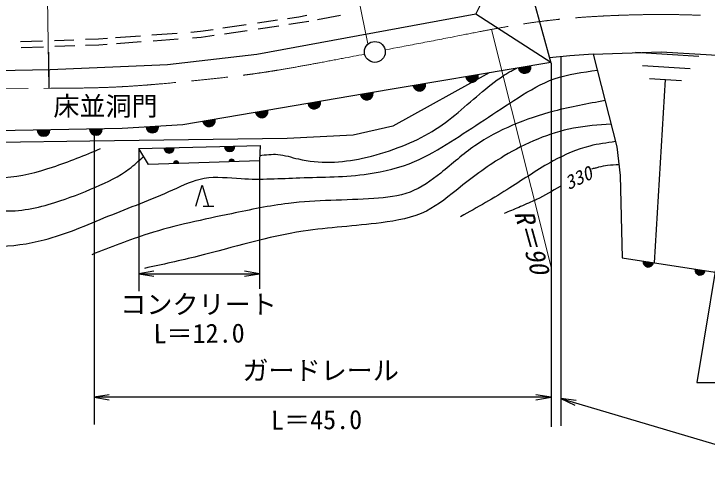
# Model space of a CAD drawing. Units: millimetres, scale not verified. Extents: x 40000 to 680000, y 20000 to 380000.
# Drawn here: x 330906 to 397339, y 262136 to 306060 of the extents above; entities that cross this region are included whole.
import ezdxf
from ezdxf.enums import TextEntityAlignment as Align

# ---------------------------------------------------------------- set-up
doc = ezdxf.new("R2010")
doc.units = ezdxf.units.MM
doc.header["$LTSCALE"] = 1000
doc.linetypes.add('CHAIN', pattern=[18.5, 12, -1.5, 3.5, -1.5])
for name, color, linetype, lineweight in [('M-BGD', 7, 'Continuous', 25), ('M-BMK', 2, 'CHAIN', 13), ('M-BMK-SRVR', 3, 'Continuous', 25), ('M-STR-HTXT', 7, 'Continuous', 25), ('M-STR-STR3', 7, 'Continuous', 25)]:
    doc.layers.add(name, color=color, linetype=linetype, lineweight=lineweight)
doc.layers.add('M-STR-STR1', color=1, linetype='Continuous')
doc.styles.add('ＭＳ ゴシック', font='')
doc.styles.get('ＭＳ ゴシック').set_extended_font_data('MS Gothic')

# ---------------------------------------------------------------- blocks, each defined once
blk = doc.blocks.new('open_arrow')
at = {"color": 0, "linetype": 'Continuous', "lineweight": -2}
blk.add_lwpolyline([(7.5, 1.25), (0, 0), (7.5, -1.25)], dxfattribs=at)

msp = doc.modelspace()

# ---------------------------------------------------------------- linework, layer by layer
at = {"layer": 'M-BGD'}
for p, q in [((375168, 306040), (378969, 313607)), ((378985, 313547), (382374, 301359)), ((375168, 306040), (354175, 302151)), ((357127, 305621), (358223, 305782)), ((358223, 305782), (358977, 305920)), ((362197, 305894), (360009, 305497)), ((382367, 301384), (375168, 306040)), ((350937, 304708), (353174, 305038)), ((354243, 305195), (356167, 305479)), ((358320, 305190), (357259, 305034)), ((359156, 305342), (358320, 305190)), ((347871, 304322), (348780, 304390)), ((348780, 304390), (350004, 304570)), ((353276, 304446), (351087, 304124)), ((356312, 304894), (354322, 304601)), ((337776, 303622), (339031, 303665)), ((339031, 303665), (339869, 303728)), ((340657, 303786), (343046, 303964)), ((344127, 304044), (346549, 304224)), ((346649, 303630), (344242, 303451)), ((348846, 303793), (348034, 303733)), ((350108, 303979), (348846, 303793)), ((331535, 303404), (333665, 303478)), ((334801, 303518), (336654, 303582)), ((336740, 302985), (334821, 302918)), ((339063, 303066), (337771, 303021)), ((339860, 303125), (339063, 303066)), ((343107, 303367), (340729, 303190)), ((333735, 302880), (331604, 302806)), ((334217, 302381), (334263, 298925)), ((386419, 302211), (392947, 302425)), ((390460, 302377), (396540, 302007)), ((392947, 302425), (398848, 302068)), ((354175, 302151), (345644, 301179)), ((384194, 302051), (382238, 301849)), ((386419, 302211), (384194, 302051)), ((386419, 302211), (388677, 293304)), ((345644, 301179), (334374, 300693)), ((382367, 301384), (364490, 298405)), ((391150, 301117), (395710, 300837)), ((334374, 300693), (315988, 300383)), ((376455, 300399), (367220, 295283)), ((391830, 299857), (394870, 299667)), ((392291, 282199), (393350, 299767)), ((364490, 298405), (347092, 295421)), ((341276, 295067), (311174, 294487)), ((347092, 295421), (341276, 295067)), ((367220, 295283), (363420, 294442)), ((363420, 294442), (357096, 294122)), ((338201, 293858), (324050, 293675)), ((357096, 294122), (338201, 293858)), ((342878, 293150), (354499, 293436)), ((343792, 291626), (342878, 293150)), ((354499, 293436), (354442, 291969)), ((388677, 293304), (389005, 290554)), ((354442, 291969), (343792, 291626)), ((389005, 290554), (389210, 282674)), ((348355, 287626), (348955, 289626)), ((348955, 289626), (349555, 287626)), ((349055, 287626), (350055, 287626)), ((389210, 282674), (433949, 275779))]:
    msp.add_line(p, q, dxfattribs=at)
for centre, radius, start, end in [((379847, 300959), 600, 189.59548, 9.59548), ((379847, 300959), 550, 189.59548, 9.59548), ((379847, 300959), 500, 189.59548, 9.59548), ((379847, 300959), 450, 189.59548, 9.59548), ((379847, 300959), 400, 189.59548, 9.59548), ((379847, 300959), 350, 189.59548, 9.59548), ((379847, 300959), 300, 189.59548, 9.59548), ((379847, 300959), 250, 189.59548, 9.59548), ((379847, 300959), 200, 189.59548, 9.59548), ((379847, 300959), 150, 189.59548, 9.59548), ((379847, 300959), 100, 189.59548, 9.59548), ((379847, 300959), 50, 189.59548, 9.59548), ((374808, 300107), 600, 189.59548, 9.59548), ((374808, 300107), 550, 189.59548, 9.59548), ((374808, 300107), 500, 189.59548, 9.59548), ((374808, 300107), 450, 189.59548, 9.59548), ((374808, 300107), 400, 189.59548, 9.59548), ((374808, 300107), 350, 189.59548, 9.59548), ((374808, 300107), 300, 189.59548, 9.59548), ((374808, 300107), 250, 189.59548, 9.59548), ((374808, 300107), 200, 189.59548, 9.59548), ((374808, 300107), 150, 189.59548, 9.59548), ((374808, 300107), 100, 189.59548, 9.59548), ((374808, 300107), 50, 189.59548, 9.59548), ((369769, 299255), 600, 189.59548, 9.59548), ((369769, 299255), 550, 189.59548, 9.59548), ((369769, 299255), 500, 189.59548, 9.59548), ((369769, 299255), 450, 189.59548, 9.59548), ((369769, 299255), 400, 189.59548, 9.59548), ((369769, 299255), 350, 189.59548, 9.59548), ((369769, 299255), 300, 189.59548, 9.59548), ((369769, 299255), 250, 189.59548, 9.59548), ((369769, 299255), 200, 189.59548, 9.59548), ((369769, 299255), 150, 189.59548, 9.59548), ((369769, 299255), 100, 189.59548, 9.59548), ((369769, 299255), 50, 189.59548, 9.59548), ((364729, 298403), 600, 189.59548, 9.59548), ((364729, 298403), 550, 189.59548, 9.59548), ((364729, 298403), 500, 189.59548, 9.59548), ((364729, 298403), 450, 189.59548, 9.59548), ((364729, 298403), 400, 189.59548, 9.59548), ((364729, 298403), 350, 189.59548, 9.59548), ((364729, 298403), 300, 189.59548, 9.59548), ((364729, 298403), 250, 189.59548, 9.59548), ((364729, 298403), 200, 189.59548, 9.59548), ((364729, 298403), 150, 189.59548, 9.59548), ((364729, 298403), 100, 189.59548, 9.59548), ((364729, 298403), 50, 189.59548, 9.59548), ((359690, 297551), 600, 189.59548, 9.59548), ((359690, 297551), 550, 189.59548, 9.59548), ((359690, 297551), 500, 189.59548, 9.59548), ((359690, 297551), 450, 189.59548, 9.59548), ((359690, 297551), 400, 189.59548, 9.59548), ((359690, 297551), 350, 189.59548, 9.59548), ((359690, 297551), 300, 189.59548, 9.59548), ((359690, 297551), 250, 189.59548, 9.59548), ((359690, 297551), 200, 189.59548, 9.59548), ((359690, 297551), 150, 189.59548, 9.59548), ((359690, 297551), 100, 189.59548, 9.59548), ((359690, 297551), 50, 189.59548, 9.59548), ((354651, 296699), 600, 189.59548, 9.59548), ((354651, 296699), 550, 189.59548, 9.59548), ((354651, 296699), 500, 189.59548, 9.59548), ((354651, 296699), 450, 189.59548, 9.59548), ((354651, 296699), 400, 189.59548, 9.59548), ((354651, 296699), 350, 189.59548, 9.59548), ((354651, 296699), 300, 189.59548, 9.59548), ((354651, 296699), 250, 189.59548, 9.59548), ((354651, 296699), 200, 189.59548, 9.59548), ((354651, 296699), 150, 189.59548, 9.59548), ((354651, 296699), 100, 189.59548, 9.59548), ((354651, 296699), 50, 189.59548, 9.59548), ((349612, 295847), 600, 189.59548, 9.59548), ((349612, 295847), 550, 189.59548, 9.59548), ((349612, 295847), 500, 189.59548, 9.59548), ((349612, 295847), 450, 189.59548, 9.59548), ((349612, 295847), 400, 189.59548, 9.59548), ((349612, 295847), 350, 189.59548, 9.59548), ((349612, 295847), 300, 189.59548, 9.59548), ((349612, 295847), 250, 189.59548, 9.59548), ((349612, 295847), 200, 189.59548, 9.59548), ((349612, 295847), 150, 189.59548, 9.59548), ((349612, 295847), 100, 189.59548, 9.59548), ((349612, 295847), 50, 189.59548, 9.59548), ((338767, 295019), 600, 181.10337, 1.10337), ((338767, 295019), 550, 181.10337, 1.10337), ((338767, 295019), 500, 181.10337, 1.10337), ((338767, 295019), 450, 181.10337, 1.10337), ((338767, 295019), 400, 181.10337, 1.10337), ((338767, 295019), 350, 181.10337, 1.10337), ((338767, 295019), 300, 181.10337, 1.10337), ((338767, 295019), 250, 181.10337, 1.10337), ((338767, 295019), 200, 181.10337, 1.10337), ((338767, 295019), 150, 181.10337, 1.10337), ((338767, 295019), 100, 181.10337, 1.10337), ((338767, 295019), 50, 181.10337, 1.10337), ((344184, 295244), 600, 183.48327, 3.48327), ((344184, 295244), 550, 183.48327, 3.48327), ((344184, 295244), 500, 183.48327, 3.48327), ((344184, 295244), 450, 183.48327, 3.48327), ((344184, 295244), 400, 183.48327, 3.48327), ((344184, 295244), 350, 183.48327, 3.48327), ((344184, 295244), 300, 183.48327, 3.48327), ((344184, 295244), 250, 183.48327, 3.48327), ((344184, 295244), 200, 183.48327, 3.48327), ((344184, 295244), 150, 183.48327, 3.48327), ((344184, 295244), 100, 183.48327, 3.48327), ((344184, 295244), 50, 183.48327, 3.48327), ((333750, 294922), 600, 181.10337, 1.10337), ((333750, 294922), 550, 181.10337, 1.10337), ((333750, 294922), 500, 181.10337, 1.10337), ((333750, 294922), 450, 181.10337, 1.10337), ((333750, 294922), 400, 181.10337, 1.10337), ((333750, 294922), 350, 181.10337, 1.10337), ((333750, 294922), 300, 181.10337, 1.10337), ((333750, 294922), 250, 181.10337, 1.10337), ((333750, 294922), 200, 181.10337, 1.10337), ((333750, 294922), 150, 181.10337, 1.10337), ((333750, 294922), 100, 181.10337, 1.10337), ((333750, 294922), 50, 181.10337, 1.10337), ((345783, 293222), 500, 181.40863, 1.40863), ((345783, 293222), 500, 181.40863, 1.40863), ((345783, 293222), 450, 181.40863, 1.40863), ((345783, 293222), 400, 181.40863, 1.40863), ((345783, 293222), 350, 181.40863, 1.40863), ((345783, 293222), 300, 181.40863, 1.40863), ((345783, 293222), 250, 181.40863, 1.40863), ((345783, 293222), 200, 181.40863, 1.40863), ((345783, 293222), 150, 181.40863, 1.40863), ((345783, 293222), 100, 181.40863, 1.40863), ((345783, 293222), 50, 181.40863, 1.40863), ((351594, 293364), 500, 181.40863, 1.40863), ((351594, 293364), 500, 181.40863, 1.40863), ((351594, 293364), 450, 181.40863, 1.40863), ((351594, 293364), 400, 181.40863, 1.40863), ((351594, 293364), 350, 181.40863, 1.40863), ((351594, 293364), 300, 181.40863, 1.40863), ((351594, 293364), 250, 181.40863, 1.40863), ((351594, 293364), 200, 181.40863, 1.40863), ((351594, 293364), 150, 181.40863, 1.40863), ((351594, 293364), 100, 181.40863, 1.40863), ((351594, 293364), 50, 181.40863, 1.40863), ((346455, 291712), 250, 1.84431, 181.84431), ((346455, 291712), 200, 1.84431, 181.84431), ((346455, 291712), 150, 1.84431, 181.84431), ((346455, 291712), 100, 1.84431, 181.84431), ((346455, 291712), 50, 1.84431, 181.84431), ((351779, 291883), 250, 1.84431, 181.84431), ((351779, 291883), 200, 1.84431, 181.84431), ((351779, 291883), 150, 1.84431, 181.84431), ((351779, 291883), 100, 1.84431, 181.84431), ((351779, 291883), 50, 1.84431, 181.84431), ((391696, 282291), 500, 171.23804, 351.23804), ((391696, 282291), 500, 171.23804, 351.23804), ((391696, 282291), 450, 171.23804, 351.23804), ((391696, 282291), 400, 171.23804, 351.23804), ((391696, 282291), 350, 171.23804, 351.23804), ((391696, 282291), 300, 171.23804, 351.23804), ((391696, 282291), 250, 171.23804, 351.23804), ((391696, 282291), 200, 171.23804, 351.23804), ((391696, 282291), 150, 171.23804, 351.23804), ((391696, 282291), 100, 171.23804, 351.23804), ((391696, 282291), 50, 171.23804, 351.23804), ((396667, 281525), 500, 171.23804, 351.23804), ((396667, 281525), 500, 171.23804, 351.23804), ((396667, 281525), 450, 171.23804, 351.23804), ((396667, 281525), 400, 171.23804, 351.23804), ((396667, 281525), 350, 171.23804, 351.23804), ((396667, 281525), 300, 171.23804, 351.23804), ((396667, 281525), 250, 171.23804, 351.23804), ((396667, 281525), 200, 171.23804, 351.23804), ((396667, 281525), 150, 171.23804, 351.23804), ((396667, 281525), 100, 171.23804, 351.23804), ((396667, 281525), 50, 171.23804, 351.23804)]:
    msp.add_arc(centre, radius, start, end, dxfattribs=at)
for points, knots in [([(311596, 283946), (311632, 284387), (311667, 284827), (311883, 285137), (312172, 285550), (312783, 285730), (313361, 285834), (314392, 286020), (315319, 285962), (316275, 285916), (317491, 285858), (318755, 285820), (319969, 285588), (321492, 285297), (322936, 284702), (324443, 284316), (327476, 283539), (330764, 283612), (333801, 284398), (335916, 284945), (337909, 285838), (339916, 286655), (341991, 287500), (344080, 288263), (346155, 289200), (347139, 289644), (348120, 290127), (349151, 290308), (350291, 290508), (351493, 290339), (352681, 290267), (354574, 290153), (356434, 290285), (358304, 290349), (360492, 290425), (362694, 290409), (364871, 290719), (366390, 290935), (367897, 291310), (369304, 291909), (370509, 292422), (371642, 293098), (372752, 293797), (374938, 295173), (377039, 296637), (379237, 298024), (380342, 298722), (381472, 299400), (382684, 299830), (384001, 300298), (385416, 300475), (386830, 300651)], [0, 0, 0, 0, 1, 1, 1, 2, 2, 2, 3, 3, 3, 4, 4, 4, 5, 5, 5, 6, 6, 6, 7, 7, 7, 8, 8, 8, 9, 9, 9, 10, 10, 10, 11, 11, 11, 12, 12, 12, 13, 13, 13, 14, 14, 14, 15, 15, 15, 16, 16, 16, 17, 17, 17, 17]), ([(354462, 292480), (355045, 292557), (355629, 292635), (356201, 292587), (356862, 292531), (357508, 292308), (358167, 292150), (360178, 291667), (362301, 291794), (364318, 292223), (365489, 292471), (366624, 292822), (367740, 293242), (368743, 293619), (369730, 294053), (370652, 294589), (372426, 295621), (373957, 297033), (375530, 298375), (376270, 299005), (377019, 299621), (377832, 300145), (377968, 300233), (378106, 300318), (378245, 300401), (378385, 300484), (378527, 300564), (378671, 300639), (378811, 300713), (378954, 300781), (379097, 300850)], [0, 0, 0, 0, 1, 1, 1, 2, 2, 2, 3, 3, 3, 4, 4, 4, 5, 5, 5, 6, 6, 6, 7, 7, 7, 8, 8, 8, 9, 9, 9, 10, 10, 10, 10]), ([(387552, 297741), (385913, 297449), (384273, 297157), (382665, 296736), (381314, 296384), (379986, 295941), (378697, 295390), (377434, 294849), (376210, 294205), (375093, 293424), (373952, 292625), (372923, 291684), (371817, 290803), (370904, 290076), (369938, 289389), (368869, 288983), (367784, 288571), (366594, 288446), (365410, 288364), (362647, 288173), (359922, 288214), (357220, 287891), (355393, 287672), (353576, 287287), (351760, 286908), (349075, 286347), (346391, 285798), (343788, 284979), (341953, 284401), (340159, 283689), (338364, 282977)], [0, 0, 0, 0, 1, 1, 1, 2, 2, 2, 3, 3, 3, 4, 4, 4, 5, 5, 5, 6, 6, 6, 7, 7, 7, 8, 8, 8, 9, 9, 9, 10, 10, 10, 10]), ([(388121, 295499), (386913, 295412), (385705, 295325), (384521, 295098), (382187, 294652), (379945, 293665), (377896, 292441), (376412, 291554), (375030, 290543), (373674, 289456), (372632, 288622), (371607, 287744), (370434, 287163), (369111, 286507), (367602, 286230), (366102, 286034), (363587, 285706), (361097, 285609), (358640, 285234), (355246, 284715), (351916, 283667), (348557, 282831), (346851, 282406), (345137, 282036), (343424, 281666)], [0, 0, 0, 0, 1, 1, 1, 2, 2, 2, 3, 3, 3, 4, 4, 4, 5, 5, 5, 6, 6, 6, 7, 7, 7, 8, 8, 8, 8]), ([(388548, 293812), (387720, 293701), (386893, 293590), (386087, 293388), (384869, 293082), (383701, 292571), (382592, 291968), (381155, 291187), (379819, 290253), (378442, 289383), (376899, 288408), (375304, 287512), (373710, 286617)], [0, 0, 0, 0, 1, 1, 1, 2, 2, 2, 3, 3, 3, 4, 4, 4, 4]), ([(311659, 292569), (312900, 292549), (314141, 292530), (315375, 292411), (315609, 292389), (315842, 292363), (316076, 292335), (316309, 292308), (316542, 292279), (316775, 292250), (318173, 292073), (319568, 291866), (320954, 291622), (322787, 291299), (324604, 290912), (326454, 290637), (327639, 290460), (328837, 290330), (330025, 290390), (331585, 290469), (333126, 290877), (334622, 291375), (336188, 291897), (337703, 292519), (339219, 293140)], [0, 0, 0, 0, 1, 1, 1, 2, 2, 2, 3, 3, 3, 4, 4, 4, 5, 5, 5, 6, 6, 6, 7, 7, 7, 8, 8, 8, 8]), ([(321287, 288800), (321474, 288769), (321660, 288738), (321847, 288706), (322033, 288675), (322220, 288643), (322406, 288611), (322592, 288579), (322779, 288546), (322965, 288513), (324082, 288315), (325192, 288097), (326302, 287838), (327453, 287571), (328604, 287260), (329771, 287186), (331460, 287078), (333181, 287464), (334820, 287976), (336162, 288395), (337449, 288898), (338735, 289453), (339864, 289940), (340992, 290467), (341964, 291204), (342444, 291569), (342886, 291985), (343328, 292401)], [0, 0, 0, 0, 1, 1, 1, 2, 2, 2, 3, 3, 3, 4, 4, 4, 5, 5, 5, 6, 6, 6, 7, 7, 7, 8, 8, 8, 9, 9, 9, 9]), ([(388881, 291598), (388520, 291580), (388160, 291562), (387802, 291519), (387511, 291485), (387222, 291435), (386940, 291358), (386827, 291327), (386715, 291292), (386601, 291263), (386489, 291234), (386375, 291212), (386261, 291190)], [0, 0, 0, 0, 1, 1, 1, 2, 2, 2, 3, 3, 3, 4, 4, 4, 4]), ([(383255, 289511), (382509, 289073), (381763, 288636), (380982, 288268), (380912, 288235), (380841, 288202), (380771, 288170), (380277, 287944), (379779, 287729), (379280, 287516), (378816, 287317), (378350, 287120), (377884, 286923)], [0, 0, 0, 0, 1, 1, 1, 2, 2, 2, 3, 3, 3, 4, 4, 4, 4])]:
    msp.add_open_spline(points, degree=3, knots=knots, dxfattribs=at)
at = {"layer": 'M-BMK'}
msp.add_line((301775, 298491), (334444, 298927), dxfattribs=at)
for points, knots in [([(366489, 302608), (368629, 303014), (370768, 303421), (372907, 303840), (375731, 304393), (378554, 304967), (381406, 305337), (383792, 305646), (386198, 305813), (388606, 305909), (391027, 306006), (393451, 306031), (395871, 305953), (398919, 305855), (401963, 305593), (404987, 305183), (407621, 304826), (410239, 304357), (412825, 303752), (416077, 302991), (419278, 302015), (422425, 300889), (425028, 299958), (427594, 298924), (430087, 297741), (432465, 296613), (434777, 295349), (437089, 294086)], [0, 0, 0, 0, 1, 1, 1, 2, 2, 2, 3, 3, 3, 4, 4, 4, 5, 5, 5, 6, 6, 6, 7, 7, 7, 8, 8, 8, 9, 9, 9, 9]), ([(334444, 298927), (336389, 298937), (338333, 298947), (340274, 299030), (342771, 299138), (345262, 299367), (347751, 299613), (349928, 299828), (352103, 300056), (354267, 300368), (356287, 300658), (358297, 301021), (360303, 301397), (361703, 301658), (363101, 301926), (364499, 302194)], [0, 0, 0, 0, 1, 1, 1, 2, 2, 2, 3, 3, 3, 4, 4, 4, 5, 5, 5, 5])]:
    msp.add_open_spline(points, degree=3, knots=knots, dxfattribs=at)
at = {"layer": 'M-BMK-SRVR'}
msp.add_circle((365497, 302414), 1000, dxfattribs=at)
at = {"layer": 'M-STR-HTXT', "lineweight": 13}
for p, q in [((364828, 303187), (360000, 326639)), ((333964, 318856), (334263, 298925)), ((376689, 304549), (382385, 281775))]:
    msp.add_line(p, q, dxfattribs=at)
at = {"layer": 'M-STR-STR3'}
for p, q in [((383329, 301962), (383329, 266562)), ((401444, 301779), (396362, 270736)), ((382385, 301319), (382385, 266466)), ((338601, 295016), (338601, 266700)), ((342878, 293150), (342878, 279495)), ((354442, 291969), (354442, 279718)), ((342878, 281149), (354442, 281149)), ((396362, 270736), (416835, 270748)), ((382385, 269307), (338601, 269307)), ((383329, 269194), (506137, 232706))]:
    msp.add_line(p, q, dxfattribs=at)

# ---------------------------------------------------------------- block references
at = {"layer": 'M-STR-STR3', "xscale": 193, "yscale": 193}
for p in [(342878, 281149), (338601, 269307)]:
    msp.add_blockref('open_arrow', p, dxfattribs=at)
for p, rotation in [((354442, 281149), 180), ((382385, 269307), 180), ((383329, 269194), 343.5)]:
    msp.add_blockref('open_arrow', p, dxfattribs=dict(at, rotation=rotation))

# ---------------------------------------------------------------- texts
at = {"layer": 'M-BGD', "style": 'ＭＳ ゴシック', "oblique": 15}
msp.add_text('330', height=1320, rotation=25.423, dxfattribs=at).set_placement((383771, 289758), align=Align.MIDDLE_LEFT)
at = {"layer": 'M-STR-HTXT', "style": 'ＭＳ ゴシック', "oblique": 15}
msp.add_text('R＝90', height=1833, rotation=285.44, dxfattribs=at).set_placement((380609, 287484), align=Align.TOP_LEFT)
at = {"layer": 'M-STR-STR1', "style": 'ＭＳ ゴシック'}
msp.add_text('床並洞門', height=1833, dxfattribs=at).set_placement((334690, 295750), align=Align.BOTTOM_LEFT)
at = {"layer": 'M-STR-STR3', "style": 'ＭＳ ゴシック'}
for s, p in [('コンクリート', (341101, 276756)), ('ガードレール', (352805, 270416))]:
    msp.add_text(s, height=1833, dxfattribs=at).set_placement(p, align=Align.BOTTOM_LEFT)
for s, p in [('L＝12.0', (344302, 273933)), ('L＝45.0', (355558, 265647))]:
    msp.add_text(s, height=1833, rotation=0.507, dxfattribs=at).set_placement(p, align=Align.BOTTOM_LEFT)

doc.saveas('drawing.dxf')
